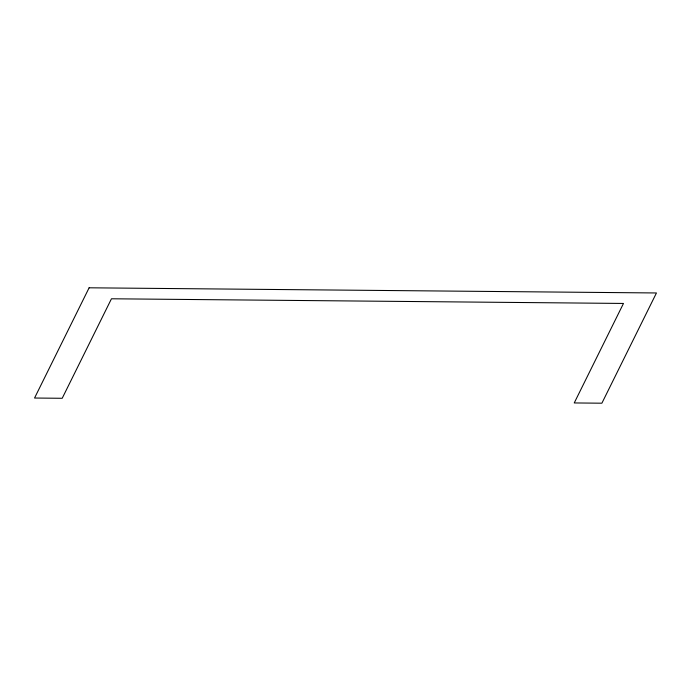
<?xml version="1.0" encoding="UTF-8"?>
<svg xmlns="http://www.w3.org/2000/svg" width="691" height="691" viewBox="0 0 691 691"><rect width="100%" height="100%" fill="white"/><g stroke="black" fill="none" stroke-linecap="round" stroke-linejoin="round"><path stroke-width="1.04" d="M89.113 287.801L34.55 398.033L62.207 398.284L111.458 298.78L623.481 303.444L574.23 402.948L601.887 403.199L656.45 292.967L89.113 287.801"/></g></svg>
